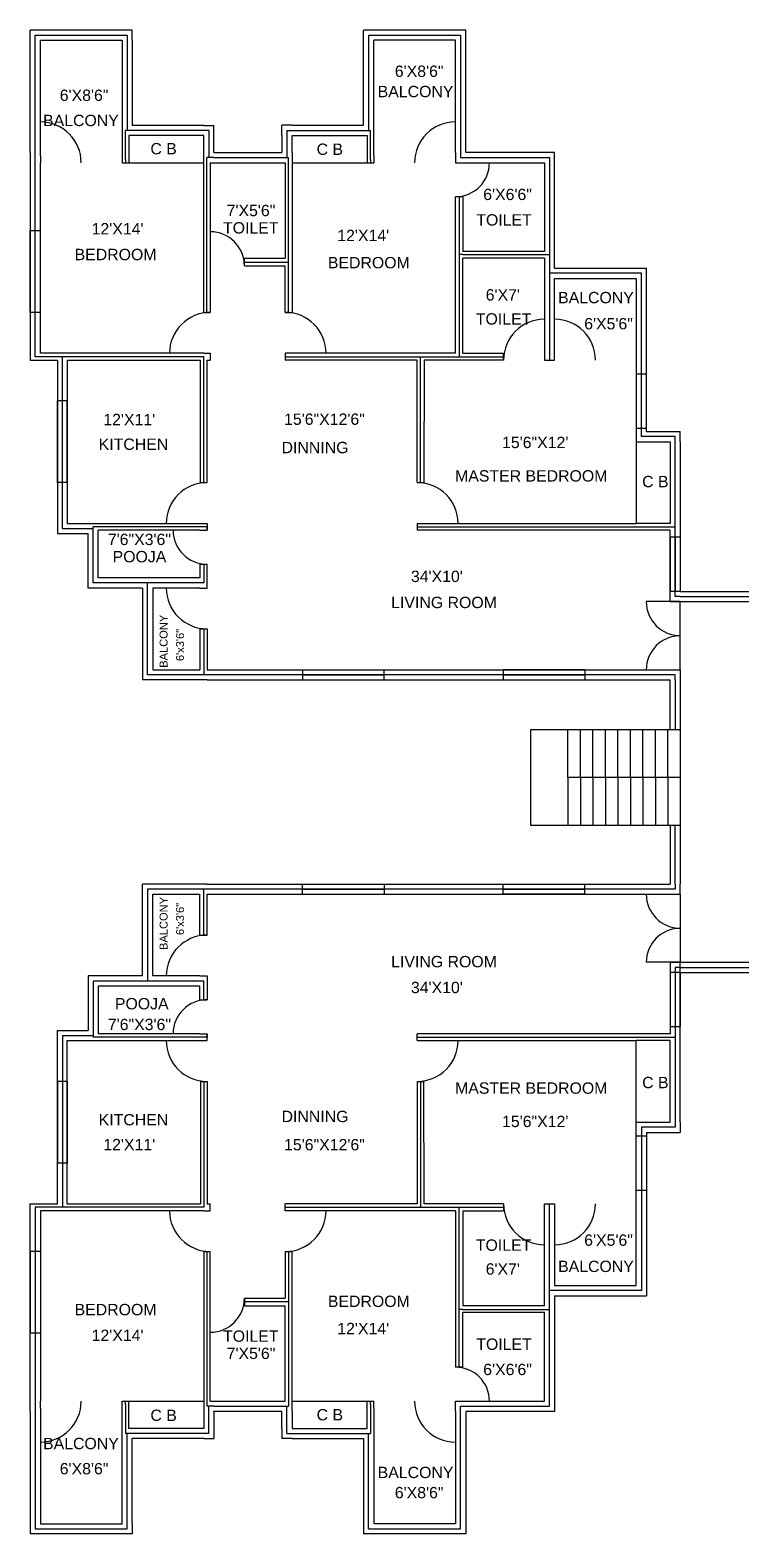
# Model space of a CAD drawing. Header units: feet. Extents: x 3392 to 6076, y 1175 to 2501.
# Drawn here: x 3392 to 4019, y 1175 to 2501 of the extents above; entities that cross this region are included whole.
import ezdxf

# ---------------------------------------------------------------- set-up
doc = ezdxf.new("R2010")
doc.units = ezdxf.units.FT
for name, color, linetype in [('CENTER LINE', 50, 'Continuous'), ('CUPBOARD', 150, 'Continuous'), ('DOOR', 100, 'Continuous'), ('STAIRS', 160, 'Continuous'), ('TEXT', 221, 'Continuous'), ('WALL', 10, 'Continuous'), ('WINDOW', 4, 'Continuous')]:
    doc.layers.add(name, color=color, linetype=linetype)
doc.styles.get("Standard").update_dxf_attribs({"font": 'arial.ttf'})

msp = doc.modelspace()

# ---------------------------------------------------------------- linework, layer by layer
for p, q in [((3553.9, 2393.1), (3553.9, 2393)), ((3553.9, 2393.1), (3553.9, 2393)), ((3622.7, 2300.1), (3622.7, 2300.1)), ((3391.9, 2210.1), (3415.9, 2210.1)), ((3541.5, 2009.1), (3499.9, 2009.1)), ((3964.9, 1884.1), (3964.9, 1800.1)), ((3541.5, 1667.1), (3499.9, 1667.1)), ((3391.9, 1466.1), (3415.9, 1466.1)), ((3622.7, 1376.1), (3622.7, 1376.1)), ((3553.9, 1283.1), (3553.9, 1283.2)), ((3553.9, 1283.1), (3553.9, 1283.2))]:
    msp.add_line(p, q)
at = {"layer": 'CENTER LINE'}
for p, q in [((3396.4, 2213.1), (3396.4, 2496.6)), ((3396.4, 2496.6), (3477.4, 2496.6)), ((3477.4, 2496.6), (3477.4, 2412.5)), ((3690.2, 2496.6), (3690.2, 2412.6)), ((3690.2, 2496.6), (3771.3, 2496.6)), ((3771.3, 2496.6), (3771.3, 2388.6)), ((3476, 2387.1), (3476, 2412.5)), ((3549.4, 2412.5), (3476, 2412.5)), ((3549.4, 2412.5), (3549.4, 2388.6)), ((3618.2, 2412.6), (3618.2, 2388.6)), ((3618.2, 2412.6), (3691.9, 2412.6)), ((3691.9, 2387.1), (3691.9, 2412.6)), ((3476, 2387.1), (3476, 2384.1)), ((3547.7, 2252.1), (3547.7, 2388.6)), ((3553.9, 2388.6), (3547.7, 2388.6)), ((3553.9, 2388.6), (3619.7, 2388.6)), ((3619.7, 2252.1), (3619.7, 2388.6)), ((3691.9, 2387.1), (3691.9, 2384.1)), ((3771.3, 2388.6), (3849.6, 2388.6)), ((3849.6, 2388.6), (3849.6, 2210.1)), ((3770.1, 2354.1), (3770.1, 2213.1)), ((3580.7, 2296.3), (3619.7, 2296.3)), ((3773.1, 2303.1), (3770.1, 2303.1)), ((3773.1, 2303.1), (3849.6, 2303.1)), ((3930.6, 2286.6), (3849.6, 2286.6)), ((3930.6, 2142.6), (3930.6, 2286.6)), ((3544.9, 2213.1), (3396.4, 2213.1)), ((3420.4, 2136.5), (3420.4, 2213.1)), ((3544.9, 2102.1), (3544.9, 2213.1)), ((3616.7, 2213.1), (3809.1, 2213.1)), ((3736, 2102.1), (3736, 2213.1)), ((3420.4, 2061.6), (3420.4, 2136.5)), ((3960.4, 2142.6), (3930.6, 2142.6)), ((3960.4, 2001.6), (3960.4, 2142.6)), ((3420.4, 2061.6), (3447.4, 2061.6)), ((3447.4, 2013.6), (3447.4, 2063.1)), ((3547.9, 2063.1), (3447.4, 2063.1)), ((3733, 2063.1), (3960.4, 2063.1)), ((3544.9, 2030.1), (3544.9, 2013.6)), ((3544.9, 2013.6), (3447.4, 2013.6)), ((3495.4, 1932.6), (3495.4, 2013.6)), ((3964.9, 2001.6), (3960.4, 2001.6)), ((3964.9, 2001.6), (4149.4, 2001.6)), ((3544.9, 1973.1), (3544.9, 1932.6)), ((3960.4, 1932.6), (3495.4, 1932.6)), ((3960.4, 1928.1), (3960.4, 1932.6)), ((3960.4, 1928.1), (3960.4, 1884.1)), ((3960.4, 1748.1), (3960.4, 1800.1)), ((3960.4, 1743.6), (3495.4, 1743.6)), ((3495.4, 1743.6), (3495.4, 1662.6)), ((3544.9, 1703.1), (3544.9, 1743.6)), ((3960.4, 1748.1), (3960.4, 1743.6)), ((3960.4, 1674.6), (3960.4, 1533.6)), ((3964.9, 1674.6), (3960.4, 1674.6)), ((3964.9, 1674.6), (4149.4, 1674.6)), ((3544.9, 1662.6), (3447.4, 1662.6)), ((3447.4, 1662.6), (3447.4, 1613.1)), ((3544.9, 1646.1), (3544.9, 1662.6)), ((3420.4, 1614.6), (3447.4, 1614.6)), ((3420.4, 1614.6), (3420.4, 1539.7)), ((3547.9, 1613.1), (3447.4, 1613.1)), ((3733, 1613.1), (3960.4, 1613.1)), ((3544.9, 1574.1), (3544.9, 1463.1)), ((3736, 1574.1), (3736, 1463.1)), ((3420.4, 1539.7), (3420.4, 1463.1)), ((3960.4, 1533.6), (3930.6, 1533.6)), ((3930.6, 1533.6), (3930.6, 1389.6)), ((3544.9, 1463.1), (3396.4, 1463.1)), ((3396.4, 1463.1), (3396.4, 1179.6)), ((3616.7, 1463.1), (3809.1, 1463.1)), ((3770.1, 1322.1), (3770.1, 1463.1)), ((3849.6, 1287.6), (3849.6, 1466.1)), ((3547.7, 1424.1), (3547.7, 1287.6)), ((3619.7, 1424.1), (3619.7, 1287.6)), ((3580.7, 1379.9), (3619.7, 1379.9)), ((3930.6, 1389.6), (3849.6, 1389.6)), ((3773.1, 1373.1), (3770.1, 1373.1)), ((3773.1, 1373.1), (3849.6, 1373.1)), ((3476, 1289.1), (3476, 1292.1)), ((3476, 1289.1), (3476, 1263.6)), ((3553.9, 1287.6), (3547.7, 1287.6)), ((3549.4, 1263.6), (3549.4, 1287.6)), ((3553.9, 1287.6), (3619.7, 1287.6)), ((3618.2, 1263.6), (3618.2, 1287.6)), ((3691.9, 1289.1), (3691.8, 1292.1)), ((3691.9, 1289.1), (3691.9, 1263.6)), ((3771.3, 1179.6), (3771.3, 1287.6)), ((3771.3, 1287.6), (3849.6, 1287.6)), ((3549.4, 1263.6), (3476, 1263.6)), ((3477.4, 1179.6), (3477.4, 1263.6)), ((3618.2, 1263.6), (3691.9, 1263.6)), ((3690.2, 1179.6), (3690.2, 1263.6)), ((3396.4, 1179.6), (3477.4, 1179.6)), ((3690.2, 1179.6), (3771.3, 1179.6))]:
    msp.add_line(p, q, dxfattribs=at)
at = {"layer": 'CUPBOARD'}
for p, q in [((3544.9, 2408.1), (3479, 2408.1)), ((3479, 2408.1), (3479, 2384.1)), ((3544.9, 2384.1), (3544.9, 2408.1)), ((3622.7, 2393), (3622.7, 2408.1)), ((3622.7, 2408.1), (3688.9, 2408.1)), ((3688.9, 2408.1), (3688.9, 2393)), ((3622.7, 2393), (3622.7, 2384.1)), ((3688.9, 2393), (3688.9, 2384.1)), ((3479, 2384.1), (3544.9, 2384.1)), ((3622.7, 2384.1), (3688.9, 2384.1)), ((3926.1, 2138.1), (3932.1, 2138.1)), ((3926.1, 2138.1), (3926.1, 2066.1)), ((3932.1, 2138.1), (3956.1, 2138.1)), ((3956.1, 2138.1), (3956.1, 2066.1)), ((3932.1, 2066.1), (3926.1, 2066.1)), ((3956.1, 2066.1), (3932.1, 2066.1)), ((3926.1, 1538.1), (3926.1, 1610.1)), ((3932.1, 1610.1), (3926.1, 1610.1)), ((3956.1, 1610.1), (3932.1, 1610.1)), ((3956.1, 1538.1), (3956.1, 1610.1)), ((3926.1, 1538.1), (3932.1, 1538.1)), ((3932.1, 1538.1), (3956.1, 1538.1)), ((3479, 1268.1), (3479, 1292.1)), ((3479, 1292.1), (3544.9, 1292.1)), ((3544.9, 1292.1), (3544.9, 1268.1)), ((3622.7, 1283.2), (3622.7, 1292.1)), ((3622.7, 1292.1), (3688.9, 1292.1)), ((3688.9, 1283.2), (3688.9, 1292.1)), ((3622.7, 1283.2), (3622.7, 1268.1)), ((3688.9, 1268.1), (3688.9, 1283.2)), ((3544.9, 1268.1), (3479, 1268.1)), ((3622.7, 1268.1), (3688.9, 1268.1))]:
    msp.add_line(p, q, dxfattribs=at)
at = {"layer": 'DOOR'}
for p, q in [((3964.9, 1997.1), (3934.9, 1997.1)), ((3964.9, 1967.1), (3964.9, 1997.1)), ((3964.9, 1937.1), (3964.9, 1967.1)), ((3964.9, 1739.1), (3964.9, 1709.1)), ((3964.9, 1709.1), (3964.9, 1679.1)), ((3964.9, 1679.1), (3934.9, 1679.1))]:
    msp.add_line(p, q, dxfattribs=at)
for centre, radius, start, end in [((3400.9, 2384.1), 36, 0, 90), ((3766.7, 2384.1), 36, 90, 180), ((3766.7, 2384.1), 30, 270, 0), ((3550.7, 2293.3), 30, 0, 90), ((3550.7, 2216.1), 36, 90, 180), ((3616.7, 2216.1), 36, 0, 90), ((3845.1, 2210.1), 36, 90, 180), ((3854.1, 2210.1), 36, 0, 90), ((3547.9, 2066.1), 36, 90, 180), ((3733, 2066.1), 36, 0, 90), ((3547.9, 2060.1), 30, 180, 270), ((3547.9, 2009.1), 36, 180, 270), ((3964.9, 1997.1), 30, 180, 270), ((3964.9, 1937.1), 30, 90, 180), ((3964.9, 1739.1), 30, 180, 270), ((3547.9, 1667.1), 36, 90, 180), ((3964.9, 1679.1), 30, 90, 180), ((3547.9, 1616.1), 30, 90, 180), ((3547.9, 1610.1), 36, 180, 270), ((3733, 1610.1), 36, 270, 0), ((3550.7, 1460.1), 36, 180, 270), ((3616.7, 1460.1), 36, 270, 0), ((3845.1, 1466.1), 36, 180, 270), ((3854.1, 1466.1), 36, 270, 0), ((3550.7, 1382.9), 30, 270, 0), ((3766.7, 1292.1), 30, 0, 90), ((3400.9, 1292.1), 36, 270, 0), ((3766.7, 1292.1), 36, 180, 270)]:
    msp.add_arc(centre, radius, start, end, dxfattribs=at)
at = {"layer": 'STAIRS'}
for p, q in [((3964.9, 1884.1), (3832.9, 1884.1)), ((3832.9, 1884.1), (3832.9, 1800.1)), ((3865.9, 1842.1), (3865.9, 1884.1)), ((3876.9, 1842.1), (3876.9, 1884.1)), ((3887.9, 1842.1), (3887.9, 1884.1)), ((3898.9, 1842.1), (3898.9, 1884.1)), ((3909.9, 1842.1), (3909.9, 1884.1)), ((3920.9, 1842.1), (3920.9, 1884.1)), ((3931.9, 1842.1), (3931.9, 1884.1)), ((3942.9, 1842.1), (3942.9, 1884.1)), ((3953.9, 1842.1), (3953.9, 1884.1)), ((3876.9, 1842.1), (3865.9, 1842.1)), ((3876.9, 1842.1), (3865.9, 1842.1)), ((3865.9, 1842.1), (3865.9, 1800.1)), ((3887.9, 1842.1), (3876.9, 1842.1)), ((3887.9, 1842.1), (3876.9, 1842.1)), ((3876.9, 1842.1), (3876.9, 1800.1)), ((3898.9, 1842.1), (3887.9, 1842.1)), ((3898.9, 1842.1), (3887.9, 1842.1)), ((3887.9, 1842.1), (3887.9, 1800.1)), ((3909.9, 1842.1), (3898.9, 1842.1)), ((3909.9, 1842.1), (3898.9, 1842.1)), ((3898.9, 1842.1), (3898.9, 1800.1)), ((3920.9, 1842.1), (3909.9, 1842.1)), ((3920.9, 1842.1), (3909.9, 1842.1)), ((3909.9, 1842.1), (3909.9, 1800.1)), ((3931.9, 1842.1), (3920.9, 1842.1)), ((3931.9, 1842.1), (3920.9, 1842.1)), ((3920.9, 1842.1), (3920.9, 1800.1)), ((3942.9, 1842.1), (3931.9, 1842.1)), ((3942.9, 1842.1), (3931.9, 1842.1)), ((3931.9, 1842.1), (3931.9, 1800.1)), ((3953.9, 1842.1), (3942.9, 1842.1)), ((3953.9, 1842.1), (3942.9, 1842.1)), ((3942.9, 1842.1), (3942.9, 1800.1)), ((3964.9, 1842.1), (3953.9, 1842.1)), ((3964.9, 1842.1), (3953.9, 1842.1)), ((3953.9, 1842.1), (3953.9, 1800.1)), ((3832.9, 1800.1), (3964.9, 1800.1))]:
    msp.add_line(p, q, dxfattribs=at)
at = {"layer": 'WALL'}
for p, q in [((3481.9, 2501.1), (3391.9, 2501.1)), ((3391.9, 2393.1), (3391.9, 2501.1)), ((3481.9, 2492.1), (3481.9, 2501.1)), ((3685.7, 2417.1), (3685.7, 2501.1)), ((3775.8, 2501.1), (3685.7, 2501.1)), ((3775.8, 2492.1), (3775.8, 2501.1)), ((3400.9, 2390.1), (3400.9, 2492.1)), ((3400.9, 2492.1), (3472.9, 2492.1)), ((3472.9, 2492.1), (3472.9, 2417)), ((3481.9, 2492.1), (3481.9, 2417)), ((3766.7, 2492.1), (3694.7, 2492.1)), ((3694.7, 2390.1), (3694.7, 2492.1)), ((3766.7, 2393), (3766.7, 2492.1)), ((3775.8, 2393), (3775.8, 2492.1)), ((3472.9, 2417), (3472.9, 2408.1)), ((3544.9, 2417), (3481.9, 2417)), ((3544.9, 2417), (3550.7, 2417)), ((3550.7, 2417), (3553.9, 2417)), ((3553.9, 2393.1), (3553.9, 2417)), ((3613.7, 2408.1), (3613.7, 2417.1)), ((3622.7, 2417.1), (3613.7, 2417.1)), ((3622.7, 2417.1), (3685.7, 2417.1)), ((3472.9, 2408.1), (3472.9, 2390.1)), ((3613.7, 2408.1), (3613.7, 2393)), ((3391.9, 2393.1), (3391.9, 2384.1)), ((3400.9, 2390.1), (3400.9, 2384.1)), ((3472.9, 2390.1), (3472.9, 2384.1)), ((3553.9, 2393), (3613.7, 2393)), ((3694.7, 2390.1), (3694.7, 2384.1)), ((3766.7, 2393), (3766.7, 2390.1)), ((3766.7, 2390.1), (3766.7, 2384.1)), ((3845.1, 2393.1), (3775.8, 2393)), ((3854.1, 2393.1), (3845.1, 2393.1)), ((3854.1, 2291.1), (3854.1, 2393.1)), ((3391.9, 2384.1), (3391.9, 2216.1)), ((3400.9, 2216.1), (3400.9, 2384.1)), ((3472.9, 2384.1), (3479, 2384.1)), ((3544.9, 2252.1), (3544.9, 2384.1)), ((3550.7, 2384.1), (3616.7, 2384.1)), ((3550.7, 2384.1), (3550.7, 2252.1)), ((3616.7, 2384.1), (3616.7, 2300.1)), ((3622.7, 2384.1), (3622.7, 2300.1)), ((3688.9, 2384.1), (3694.7, 2384.1)), ((3766.7, 2384.1), (3773.1, 2384.1)), ((3773.1, 2384.1), (3845.1, 2384.1)), ((3845.1, 2384.1), (3845.1, 2305.8)), ((3773.1, 2354.1), (3766.7, 2354.1)), ((3766.7, 2216.1), (3766.7, 2354.1)), ((3773.1, 2354.1), (3773.1, 2305.8)), ((3580.7, 2300.1), (3616.7, 2300.1)), ((3580.7, 2293.3), (3580.7, 2300.1)), ((3622.7, 2300.1), (3622.7, 2252.1)), ((3845.1, 2305.8), (3773.1, 2305.8)), ((3845.1, 2300.1), (3773.1, 2300.1)), ((3773.1, 2216.1), (3773.1, 2300.1)), ((3845.1, 2300.1), (3845.1, 2216.1)), ((3580.7, 2293.3), (3616.7, 2293.3)), ((3616.7, 2252.1), (3616.7, 2293.3)), ((3854.1, 2291.1), (3935.1, 2291.1)), ((3854.1, 2216.1), (3854.1, 2282.1)), ((3854.1, 2282.1), (3926.1, 2282.1)), ((3926.1, 2282.1), (3926.1, 2216.1)), ((3935.1, 2147.1), (3935.1, 2291.1)), ((3544.9, 2252.1), (3550.7, 2252.1)), ((3616.7, 2252.1), (3622.7, 2252.1)), ((3391.9, 2216.1), (3391.9, 2210.1)), ((3544.9, 2216.1), (3400.9, 2216.1)), ((3544.9, 2216.1), (3550.7, 2216.1)), ((3550.7, 2216.1), (3550.7, 2210.1)), ((3616.7, 2216.1), (3616.7, 2210.1)), ((3622.7, 2216.1), (3616.7, 2216.1)), ((3766.7, 2216.1), (3622.7, 2216.1)), ((3773.1, 2216.1), (3809.1, 2216.1)), ((3809.1, 2210.1), (3809.1, 2216.1)), ((3845.1, 2216.1), (3845.1, 2210.1)), ((3854.1, 2210.1), (3854.1, 2216.1)), ((3926.1, 2216.1), (3926.1, 2210.1)), ((3391.9, 2210.1), (3415.9, 2210.1)), ((3415.9, 2210.1), (3415.9, 2066.1)), ((3424.5, 2210.1), (3541.9, 2210.1)), ((3424.5, 2210.1), (3424.5, 2066.1)), ((3541.9, 2102.1), (3541.9, 2210.1)), ((3547.9, 2210.1), (3550.7, 2210.1)), ((3547.9, 2102.1), (3547.9, 2210.1)), ((3733, 2210.1), (3616.7, 2210.1)), ((3733, 2102.1), (3733, 2210.1)), ((3739.1, 2210.1), (3739, 2102.1)), ((3740.1, 2210.1), (3739.1, 2210.1)), ((3809.1, 2210.1), (3740.1, 2210.1)), ((3845.1, 2210.1), (3854.1, 2210.1)), ((3926.1, 2210.1), (3926.1, 2138.1)), ((3935.1, 2147.1), (3956.1, 2147.1)), ((3956.1, 2147.1), (3964.9, 2147.1)), ((3964.9, 2138.1), (3964.9, 2147.1)), ((3964.9, 2138.1), (3964.9, 2066.1)), ((3541.9, 2102.1), (3547.9, 2102.1)), ((3733, 2102.1), (3739, 2102.1)), ((3415.9, 2066.1), (3415.9, 2057.1)), ((3415.9, 2057.1), (3442.9, 2057.1)), ((3424.5, 2066.1), (3541.9, 2066.1)), ((3442.9, 2009.1), (3442.9, 2057.1)), ((3541.5, 2060.1), (3451.9, 2060.1)), ((3451.9, 2057.1), (3451.9, 2060.1)), ((3451.9, 2018.1), (3451.9, 2057.1)), ((3541.5, 2060.1), (3547.9, 2060.1)), ((3541.9, 2066.1), (3547.9, 2066.1)), ((3547.9, 2066.1), (3547.9, 2060.1)), ((3547.9, 2060.1), (3547.9, 2063.1)), ((3733, 2066.1), (3733, 2060.1)), ((3733, 2066.1), (3740.1, 2066.1)), ((3956.1, 2060.1), (3733, 2060.1)), ((3740.1, 2066.1), (3926.1, 2066.1)), ((3956.1, 1997.1), (3956.1, 2060.1)), ((3964.9, 2066.1), (3964.9, 2006.1)), ((3541.5, 2030.1), (3547.9, 2030.1)), ((3541.5, 2030.1), (3541.5, 2018.1)), ((3547.9, 2009.1), (3547.9, 2030.1)), ((3541.5, 2018.1), (3451.9, 2018.1)), ((3451.9, 2009.1), (3442.9, 2009.1)), ((3490.9, 2009.1), (3451.9, 2009.1)), ((3490.9, 2009.1), (3490.9, 1928.1)), ((3541.5, 2009.1), (3499.9, 2009.1)), ((3499.9, 2009.1), (3499.9, 1937.1)), ((3541.5, 2009.1), (3547.9, 2009.1)), ((3964.9, 2006.1), (4153.8, 2006.1)), ((3956.1, 1997.1), (3964.9, 1997.1)), ((3964.9, 1997.1), (4144.9, 1997.1)), ((3541.5, 1973.1), (3541.5, 1937.1)), ((3541.5, 1973.1), (3547.9, 1973.1)), ((3547.9, 1973.1), (3547.9, 1937.1)), ((3499.9, 1937.1), (3541.5, 1937.1)), ((3547.9, 1937.1), (3956.1, 1937.1)), ((3956.1, 1937.1), (3964.9, 1937.1)), ((3964.9, 1937.1), (3964.9, 1928.1)), ((3499.9, 1928.1), (3490.9, 1928.1)), ((3547.9, 1928.1), (3499.9, 1928.1)), ((3547.9, 1928.1), (3955.9, 1928.1)), ((3955.9, 1884.1), (3955.9, 1928.1)), ((3964.9, 1928.1), (3964.9, 1884.1)), ((3955.9, 1800.1), (3955.9, 1748.1)), ((3964.9, 1800.1), (3964.9, 1748.1)), ((3490.9, 1667.1), (3490.9, 1748.1)), ((3499.9, 1748.1), (3490.9, 1748.1)), ((3547.9, 1748.1), (3499.9, 1748.1)), ((3499.9, 1667.1), (3499.9, 1739.1)), ((3499.9, 1739.1), (3541.5, 1739.1)), ((3541.5, 1703.1), (3541.5, 1739.1)), ((3547.9, 1748.1), (3955.9, 1748.1)), ((3547.9, 1739.1), (3956.1, 1739.1)), ((3547.9, 1703.1), (3547.9, 1739.1)), ((3956.1, 1739.1), (3964.9, 1739.1)), ((3964.9, 1739.1), (3964.9, 1748.1)), ((3541.5, 1703.1), (3547.9, 1703.1)), ((3956.1, 1679.1), (3956.1, 1616.1)), ((3956.1, 1679.1), (3964.9, 1679.1)), ((3964.9, 1610.1), (3964.9, 1679.1)), ((3964.9, 1679.1), (4144.9, 1679.1)), ((3451.9, 1667.1), (3442.9, 1667.1)), ((3442.9, 1667.1), (3442.9, 1619.1)), ((3490.9, 1667.1), (3451.9, 1667.1)), ((3451.9, 1658.1), (3451.9, 1619.1)), ((3541.5, 1658.1), (3451.9, 1658.1)), ((3541.5, 1667.1), (3499.9, 1667.1)), ((3541.5, 1667.1), (3547.9, 1667.1)), ((3541.5, 1646.1), (3541.5, 1658.1)), ((3547.9, 1667.1), (3547.9, 1646.1)), ((3964.9, 1670.1), (4144.9, 1670.1)), ((3541.5, 1646.1), (3547.9, 1646.1)), ((3415.9, 1610.1), (3415.9, 1619.1)), ((3415.9, 1619.1), (3442.9, 1619.1)), ((3451.9, 1619.1), (3451.9, 1616.1)), ((3415.9, 1466.1), (3415.9, 1610.1)), ((3424.5, 1610.1), (3541.9, 1610.1)), ((3424.5, 1466.1), (3424.5, 1610.1)), ((3541.5, 1616.1), (3451.9, 1616.1)), ((3541.5, 1616.1), (3547.9, 1616.1)), ((3541.9, 1610.1), (3547.9, 1610.1)), ((3547.9, 1610.1), (3547.9, 1616.1)), ((3547.9, 1616.1), (3547.9, 1613.1)), ((3956.1, 1616.1), (3733, 1616.1)), ((3733, 1610.1), (3733, 1616.1)), ((3733, 1610.1), (3740.1, 1610.1)), ((3740.1, 1610.1), (3926.1, 1610.1)), ((3964.9, 1538.1), (3964.9, 1610.1)), ((3541.9, 1574.1), (3541.9, 1466.1)), ((3541.9, 1574.1), (3547.9, 1574.1)), ((3547.9, 1574.1), (3547.9, 1466.1)), ((3733, 1574.1), (3733, 1466.1)), ((3733, 1574.1), (3739, 1574.1)), ((3739.1, 1466.1), (3739, 1574.1)), ((3926.1, 1466.1), (3926.1, 1538.1)), ((3935.1, 1529.1), (3956.1, 1529.1)), ((3935.1, 1529.1), (3935.1, 1385.1)), ((3956.1, 1529.1), (3964.9, 1529.1)), ((3964.9, 1538.1), (3964.9, 1529.1)), ((3391.9, 1460.1), (3391.9, 1466.1)), ((3391.9, 1466.1), (3415.9, 1466.1)), ((3391.9, 1292.1), (3391.9, 1460.1)), ((3544.9, 1460.1), (3400.9, 1460.1)), ((3400.9, 1460.1), (3400.9, 1292.1)), ((3424.5, 1466.1), (3541.9, 1466.1)), ((3544.9, 1460.1), (3550.7, 1460.1)), ((3547.9, 1466.1), (3550.7, 1466.1)), ((3550.7, 1460.1), (3550.7, 1466.1)), ((3616.7, 1460.1), (3616.7, 1466.1)), ((3733, 1466.1), (3616.7, 1466.1)), ((3622.7, 1460.1), (3616.7, 1460.1)), ((3766.7, 1460.1), (3622.7, 1460.1)), ((3740.1, 1466.1), (3739.1, 1466.1)), ((3809.1, 1466.1), (3740.1, 1466.1)), ((3766.7, 1460.1), (3766.7, 1322.1)), ((3773.1, 1460.1), (3773.1, 1376.1)), ((3773.1, 1460.1), (3809.1, 1460.1)), ((3809.1, 1466.1), (3809.1, 1460.1)), ((3845.1, 1460.1), (3845.1, 1466.1)), ((3845.1, 1466.1), (3854.1, 1466.1)), ((3845.1, 1376.1), (3845.1, 1460.1)), ((3854.1, 1466.1), (3854.1, 1460.1)), ((3854.1, 1460.1), (3854.1, 1394.1)), ((3926.1, 1460.1), (3926.1, 1466.1)), ((3926.1, 1394.1), (3926.1, 1460.1)), ((3544.9, 1424.1), (3550.7, 1424.1)), ((3544.9, 1424.1), (3544.9, 1292.1)), ((3550.7, 1292.1), (3550.7, 1424.1)), ((3616.7, 1424.1), (3616.7, 1382.9)), ((3616.7, 1424.1), (3622.7, 1424.1)), ((3622.7, 1376.1), (3622.7, 1424.1)), ((3854.1, 1394.1), (3926.1, 1394.1)), ((3580.7, 1382.9), (3616.7, 1382.9)), ((3580.7, 1382.9), (3580.7, 1376.1)), ((3854.1, 1385.1), (3854.1, 1283.1)), ((3854.1, 1385.1), (3935.1, 1385.1)), ((3580.7, 1376.1), (3616.7, 1376.1)), ((3616.7, 1292.1), (3616.7, 1376.1)), ((3622.7, 1292.1), (3622.7, 1376.1)), ((3845.1, 1376.1), (3773.1, 1376.1)), ((3845.1, 1370.4), (3773.1, 1370.4)), ((3773.1, 1322.1), (3773.1, 1370.4)), ((3845.1, 1292.1), (3845.1, 1370.4)), ((3773.1, 1322.1), (3766.7, 1322.1)), ((3391.9, 1283.1), (3391.9, 1292.1)), ((3400.9, 1286.1), (3400.9, 1292.1)), ((3472.9, 1292.1), (3479, 1292.1)), ((3472.9, 1286.1), (3472.9, 1292.1)), ((3550.7, 1292.1), (3616.7, 1292.1)), ((3688.9, 1292.1), (3694.7, 1292.1)), ((3694.7, 1286.1), (3694.7, 1292.1)), ((3766.7, 1292.1), (3773.1, 1292.1)), ((3766.7, 1286.1), (3766.7, 1292.1)), ((3773.1, 1292.1), (3845.1, 1292.1)), ((3391.9, 1283.1), (3391.9, 1175.1)), ((3400.9, 1286.1), (3400.9, 1184.1)), ((3472.9, 1268.1), (3472.9, 1286.1)), ((3553.9, 1283.2), (3613.7, 1283.2)), ((3553.9, 1283.1), (3553.9, 1259.1)), ((3613.7, 1268.1), (3613.7, 1283.2)), ((3694.7, 1286.1), (3694.7, 1184.1)), ((3766.7, 1283.2), (3766.7, 1286.1)), ((3766.7, 1283.2), (3766.7, 1184.1)), ((3845.1, 1283.1), (3775.8, 1283.1)), ((3775.8, 1283.1), (3775.8, 1184.1)), ((3854.1, 1283.1), (3845.1, 1283.1)), ((3472.9, 1259.1), (3472.9, 1268.1)), ((3613.7, 1268.1), (3613.7, 1259.1)), ((3472.9, 1184.1), (3472.9, 1259.1)), ((3544.9, 1259.1), (3481.9, 1259.1)), ((3481.9, 1184.1), (3481.9, 1259.1)), ((3544.9, 1259.1), (3550.7, 1259.1)), ((3550.7, 1259.1), (3553.9, 1259.1)), ((3622.7, 1259.1), (3613.7, 1259.1)), ((3622.7, 1259.1), (3685.7, 1259.1)), ((3685.7, 1259.1), (3685.7, 1175.1)), ((3400.9, 1184.1), (3472.9, 1184.1)), ((3481.9, 1184.1), (3481.9, 1175.1)), ((3766.7, 1184.1), (3694.7, 1184.1)), ((3775.8, 1184.1), (3775.8, 1175.1)), ((3481.9, 1175.1), (3391.9, 1175.1)), ((3775.8, 1175.1), (3685.7, 1175.1))]:
    msp.add_line(p, q, dxfattribs=at)
at = {"layer": 'WINDOW'}
for p, q in [((3400.9, 2324.1), (3391.9, 2324.1)), ((3391.9, 2252.1), (3391.9, 2324.1)), ((3396.4, 2252.1), (3396.4, 2324.1)), ((3400.9, 2252.1), (3400.9, 2324.1)), ((3400.9, 2252.1), (3391.9, 2252.1)), ((3926.1, 2198.1), (3935.1, 2198.1)), ((3926.1, 2198.1), (3926.1, 2150.1)), ((3930.6, 2150.1), (3930.6, 2198.1)), ((3935.1, 2150.1), (3935.1, 2198.1)), ((3424.5, 2174.1), (3415.9, 2174.1)), ((3415.9, 2102.1), (3415.9, 2174.1)), ((3420.4, 2102.1), (3420.4, 2174.1)), ((3424.5, 2102.1), (3424.5, 2174.1)), ((3926.1, 2150.1), (3935.1, 2150.1)), ((3424.5, 2102.1), (3415.9, 2102.1)), ((3964.9, 2054.1), (3955.9, 2054.1)), ((3956.1, 2054.1), (3956.1, 2006.1)), ((3960.4, 2054.1), (3960.4, 2006.1)), ((3964.9, 2054.1), (3964.9, 2006.1)), ((3964.9, 2006.1), (3956.1, 2006.1)), ((3631.9, 1937.1), (3631.9, 1928.1)), ((3631.9, 1937.1), (3703.9, 1937.1)), ((3703.9, 1928.1), (3703.9, 1937.1)), ((3808.9, 1937.1), (3808.9, 1928.1)), ((3880.9, 1937.1), (3808.9, 1937.1)), ((3880.9, 1937.1), (3880.9, 1928.1)), ((3631.9, 1932.6), (3703.9, 1932.6)), ((3631.9, 1928.1), (3703.9, 1928.1)), ((3808.9, 1932.6), (3880.9, 1932.6)), ((3808.9, 1928.1), (3880.9, 1928.1)), ((3631.9, 1739.1), (3631.9, 1748.1)), ((3631.9, 1748.1), (3703.9, 1748.1)), ((3631.9, 1743.6), (3703.9, 1743.6)), ((3631.9, 1739.1), (3703.9, 1739.1)), ((3703.9, 1748.1), (3703.9, 1739.1)), ((3808.9, 1739.1), (3808.9, 1748.1)), ((3808.9, 1748.1), (3880.9, 1748.1)), ((3808.9, 1743.6), (3880.9, 1743.6)), ((3880.9, 1739.1), (3808.9, 1739.1)), ((3880.9, 1739.1), (3880.9, 1748.1)), ((3964.9, 1670.1), (3955.9, 1670.1)), ((3955.9, 1670.1), (3956.1, 1622.1)), ((3960.4, 1670.1), (3960.4, 1622.1)), ((3964.9, 1670.1), (3964.9, 1622.1)), ((3964.9, 1622.1), (3955.9, 1622.1)), ((3424.5, 1574.1), (3415.9, 1574.1)), ((3415.9, 1574.1), (3415.9, 1502.1)), ((3420.4, 1574.1), (3420.4, 1502.1)), ((3424.5, 1574.1), (3424.5, 1502.1)), ((3926.1, 1478.1), (3926.1, 1526.1)), ((3926.1, 1526.1), (3935.1, 1526.1)), ((3930.6, 1526.1), (3930.6, 1478.1)), ((3935.1, 1526.1), (3935.1, 1478.1)), ((3424.5, 1502.1), (3415.9, 1502.1)), ((3926.1, 1478.1), (3935.1, 1478.1)), ((3400.9, 1424.1), (3391.9, 1424.1)), ((3391.9, 1424.1), (3391.9, 1352.1)), ((3396.4, 1424.1), (3396.4, 1352.1)), ((3400.9, 1424.1), (3400.9, 1352.1)), ((3400.9, 1352.1), (3391.9, 1352.1))]:
    msp.add_line(p, q, dxfattribs=at)

# ---------------------------------------------------------------- texts
at = {"layer": 'TEXT'}
for s, p in [('6\'X8\'6"', (3713.3, 2459.8)), ('6\'X8\'6"', (3418, 2438.6)), ('BALCONY', (3698.2, 2441.9)), ('BALCONY', (3403.3, 2416.4)), ('C B', (3497.9, 2391.5)), ('C B', (3644.4, 2391)), ('6\'X6\'6"', (3791.2, 2351.2)), ('7\'X5\'6"', (3565.1, 2337)), ('TOILET', (3785.1, 2328.7)), ("12'X14'", (3446.1, 2320.9)), ('TOILET', (3561.9, 2321.7)), ("12'X14'", (3662.6, 2315)), ('BEDROOM', (3431.1, 2298.2)), ('BEDROOM', (3654.3, 2291)), ("6'X7'", (3793.4, 2262.6)), ('BALCONY', (3857.2, 2260.2)), ('TOILET', (3784.7, 2241.4)), ('6\'X5\'6"', (3880.2, 2237.2)), ("12'X11'", (3456.4, 2152.7)), ('15\'6"X12\'6"', (3615.7, 2153)), ('KITCHEN', (3452.3, 2130.9)), ('DINNING', (3613.5, 2128)), ('15\'6"X12\'', (3807.8, 2132.5)), ('MASTER BEDROOM', (3766.4, 2103)), ('C B', (3931.3, 2098)), ('7\'6"X3\'6"', (3460.4, 2047)), ('POOJA ', (3464.6, 2031.8)), ("34'X10'", (3727.5, 2014.4)), ('LIVING ROOM', (3710.1, 1991.4)), ('LIVING ROOM', (3710.1, 1674.7)), ("34'X10'", (3727.5, 1651.9)), ('POOJA ', (3466.6, 1637.6)), ('7\'6"X3\'6"', (3460.4, 1619.3)), ('C B', (3931.3, 1568.1)), ('MASTER BEDROOM', (3766.4, 1563.2)), ('KITCHEN', (3452.3, 1535.3)), ('DINNING', (3613.5, 1538.2)), ('15\'6"X12\'', (3807.8, 1533.8)), ("12'X11'", (3456.4, 1513.4)), ('15\'6"X12\'6"', (3615.7, 1513.3)), ('TOILET', (3784.7, 1424.7)), ('6\'X5\'6"', (3880.2, 1429.1)), ("6'X7'", (3793.4, 1403.7)), ('BALCONY', (3857.2, 1406)), ('BEDROOM', (3654.3, 1375.2)), ('BEDROOM', (3431.1, 1367.9)), ("12'X14'", (3446.1, 1345.2)), ('TOILET', (3561.9, 1344.5)), ("12'X14'", (3662.6, 1351.2)), ('7\'X5\'6"', (3565.1, 1329.3)), ('TOILET', (3785.1, 1337.4)), ('6\'X6\'6"', (3791.2, 1315.1)), ('C B', (3497.9, 1274.7)), ('C B', (3644.4, 1275.2)), ('BALCONY', (3403.3, 1249.8)), ('6\'X8\'6"', (3418, 1227.6)), ('BALCONY', (3698.2, 1224.3)), ('6\'X8\'6"', (3713.3, 1206.5))]:
    msp.add_text(s, height=10, dxfattribs=at).set_placement(p)
for s, p in [('BALCONY', (3513, 1938.8)), ('6\'x3\'6"', (3527.5, 1944.7)), ('BALCONY', (3513, 1690)), ('6\'x3\'6"', (3527.5, 1703.1))]:
    msp.add_text(s, height=7, rotation=90, dxfattribs=at).set_placement(p)

doc.saveas('drawing.dxf')
